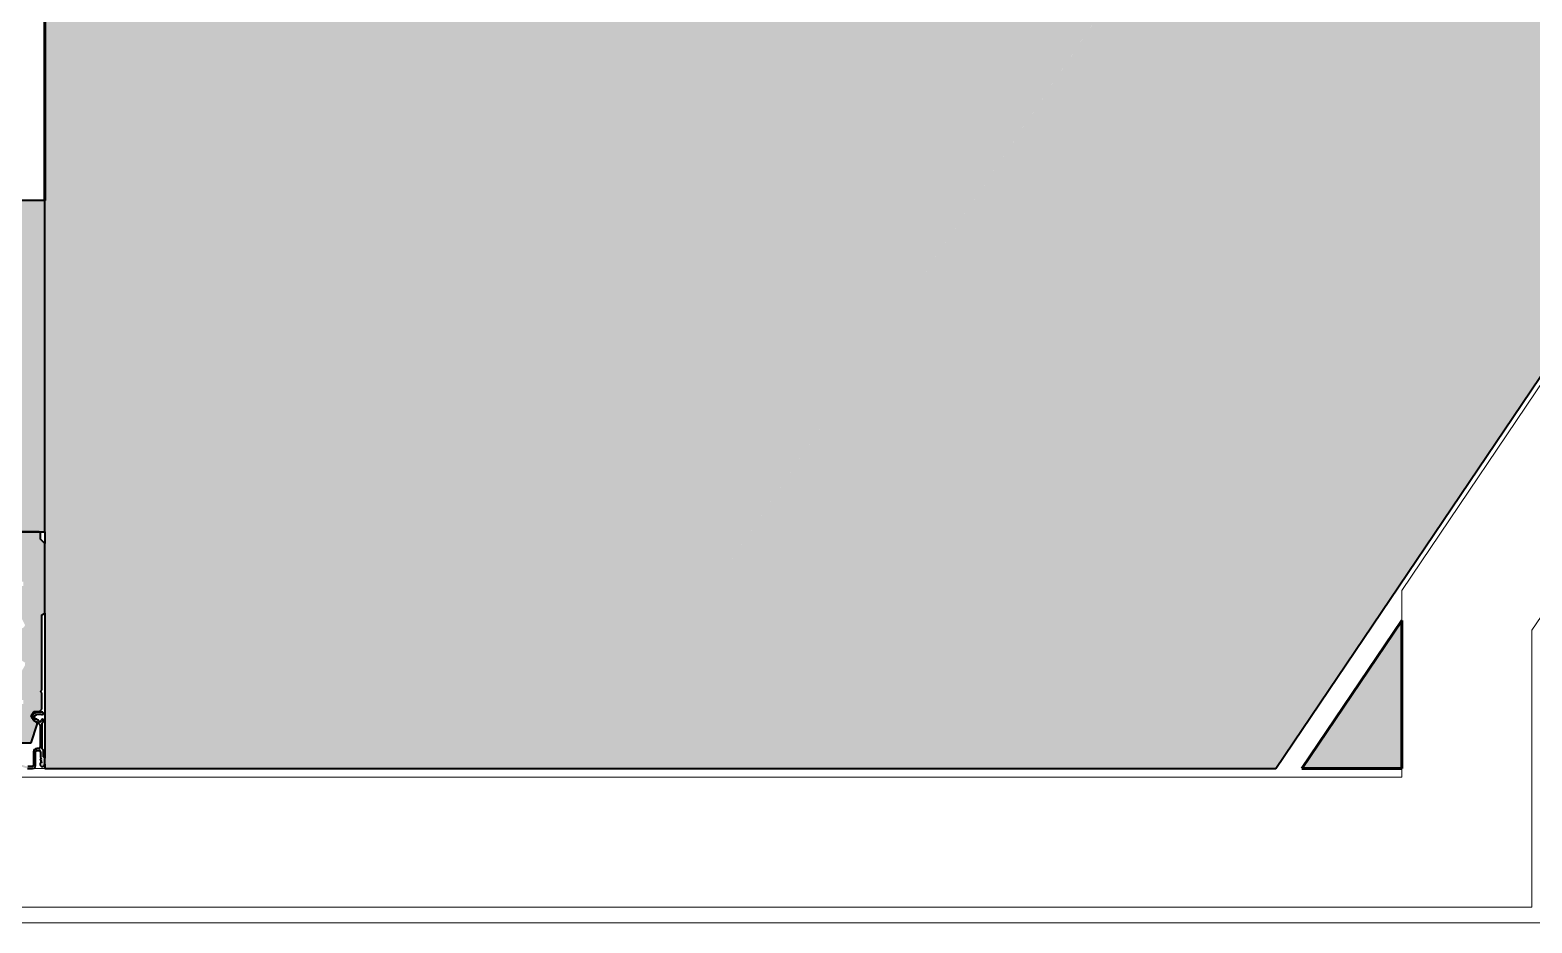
# Model space of a CAD drawing. Header units: inches. Extents: x 244 to 1417, y -3939 to 1080.
# Drawn here: x 423.03 to 454.76, y -3939.26 to -3920.4 of the extents above; entities that cross this region are included whole.
import ezdxf

# ---------------------------------------------------------------- set-up
doc = ezdxf.new("R2010")
doc.units = ezdxf.units.IN
doc.header["$MEASUREMENT"] = 0
for name, color, linetype, lineweight in [('A-GLAZ', 151, 'Continuous', 40), ('A-WALL', 113, 'Continuous', 18), ('A-WALL-PATT', 111, 'Continuous', 18), ('I-WALL', 2, 'Continuous', 18), ('Q-CASE', 31, 'Continuous', 40)]:
    doc.layers.add(name, color=color, linetype=linetype, lineweight=lineweight)

# ---------------------------------------------------------------- blocks, each defined once
blk = doc.blocks.new('Proline_Clad_Wood-Double-Hung_Vent_Unit - 42_ x 96_-725889-UNIT 6')
at = {"layer": 'A-GLAZ', "lineweight": 18}
h = blk.add_hatch(color=8, dxfattribs=at)
h.paths.add_polyline_path([(-20.636, 6), (-20.742, 6), (-20.737, 5.96), (-20.644, 5.96), (-20.433, 5.898), (-20.299, 5.898), (-20.295, 5.938), (-20.428, 5.938)], flags=0)
h.paths.add_polyline_path([(-20.95, 5.96), (-21, 5.91), (-21, 5.783), (-20.931, 5.797), (-20.931, 5.885)], flags=0)
h.paths.add_polyline_path([(-20.803, 5.939), (-20.803, 5.647), (-20.763, 5.647), (-20.763, 5.934)], flags=0)
h.paths.add_polyline_path([(-20.234, 5.877), (-20.274, 5.874), (-20.274, 5.7), (-20.234, 5.686)], flags=0)
h.paths.add_polyline_path([(-20.91, 5.767), (-20.975, 5.751), (-20.975, 5.631), (-20.91, 5.647)], flags=0)
h.paths.add_polyline_path([(-20.304, 5.67), (-20.422, 5.67), (-20.422, 5.63), (-20.29, 5.63)], flags=0)
h.paths.add_polyline_path([(-20.944, 5.587), (-20.944, 5.039), (-20.904, 5.083), (-20.904, 5.545)], flags=0)
h.paths.add_polyline_path([(-19.955, 5.521), (-20.422, 5.521), (-20.323, 5.481), (-19.966, 5.481)], flags=0)
h.paths.add_polyline_path([(-19.899, 5.465), (-19.939, 5.454), (-19.939, 5.011), (-19.899, 5.011), (-19.899, 5.15)], flags=0)
h.paths.add_polyline_path([(-20.345, 5.463), (-20.385, 5.449), (-20.389, 5.264), (-20.349, 5.276)], flags=0)
h.paths.add_polyline_path([(-20.919, 4.848), (-20.959, 4.808), (-20.85, 4.808)], flags=0)
h = blk.add_hatch(color=8, dxfattribs=at)
h.paths.add_polyline_path([(-19.766, 1.703), (-19.791, 1.734), (-19.946, 1.734), (-19.966, 1.622), (-19.837, 1.674)], flags=0)
h.paths.add_polyline_path([(-20.391, 5.455), (-20.714, 5.455), (-20.838, 5.071), (-20.711, 4.879), (-20.772, 4.795), (-20.895, 4.791), (-20.938, 4.748), (-20.938, 4.404), (-20.907, 4.373), (-20.938, 4.342), (-20.938, 2.756), (-21, 2.721), (-21, 1.245), (-20.907, 1.152), (-20.884, 1.001), (-19.828, 1.001), (-19.766, 1.063), (-19.766, 1.703), (-19.996, 1.597), (-20.346, 1.608), (-20.353, 1.633), (-20.328, 1.766), (-20.359, 1.767), (-20.359, 2.048), (-20.547, 2.054), (-20.547, 2.142), (-20.266, 2.152), (-20.266, 2.378), (-20.359, 2.382), (-20.359, 2.535), (-20.587, 2.975), (-20.55, 3.023), (-20.266, 3.187), (-20.266, 3.554), (-20.587, 3.766), (-20.579, 3.826), (-20.359, 4.207), (-20.359, 4.543), (-20.547, 4.55), (-20.547, 4.638), (-20.359, 4.645), (-20.359, 4.903), (-20.182, 4.909), (-20.182, 5.089), (-20.342, 5.094), (-20.407, 5.212), (-20.448, 5.213), (-20.477, 5.268), (-20.391, 5.271)], flags=0)
blk.add_hatch(color=8, dxfattribs=at).paths.add_polyline_path([(-21, 1.001), (-21, -6), (-19.828, -6), (-19.837, 1.001)], flags=0)
at = {"layer": 'A-GLAZ', "color": 250}
for p, q in [((-21, 5.91), (-21, 5.783)), ((-21, 5.783), (-20.975, 5.751)), ((-20.975, 5.751), (-20.975, 5.631)), ((-20.9, 5.792), (-20.931, 5.885)), ((-20.931, 5.885), (-20.9, 5.879)), ((-20.91, 5.767), (-20.931, 5.797)), ((-20.931, 5.797), (-20.9, 5.792)), ((-20.91, 5.647), (-20.91, 5.767)), ((-20.9, 5.879), (-20.9, 5.91)), ((-20.803, 5.939), (-20.803, 5.647)), ((-20.763, 5.647), (-20.763, 5.934)), ((-20.636, 6), (-20.742, 6)), ((-20.737, 5.96), (-20.644, 5.96)), ((-20.944, 5.587), (-20.944, 5.039)), ((-20.904, 5.083), (-20.904, 5.545)), ((-20.834, 5.616), (-20.879, 5.616)), ((-20.873, 5.576), (-20.834, 5.576)), ((-20.714, 5.455), (-20.838, 5.071)), ((-20.391, 5.455), (-20.714, 5.455)), ((-20.959, 4.808), (-20.85, 4.808)), ((-20.895, 4.791), (-20.938, 4.748)), ((-20.843, 4.848), (-20.919, 4.848)), ((-20.772, 4.795), (-20.895, 4.791)), ((-20.872, 4.997), (-20.857, 4.97)), ((-20.831, 5.005), (-20.853, 5.044)), ((-20.801, 4.869), (-20.843, 4.848)), ((-20.838, 5.071), (-20.83, 5.009)), ((-20.819, 4.816), (-20.778, 4.836)), ((-20.781, 4.926), (-20.781, 4.895)), ((-20.711, 4.879), (-20.772, 4.795)), ((-20.741, 4.898), (-20.741, 4.93)), ((-20.74, 4.943), (-20.711, 4.879)), ((-20.938, 4.748), (-20.938, 4.404)), ((-20.938, 4.404), (-20.907, 4.373)), ((-20.907, 4.373), (-20.938, 4.342)), ((-20.938, 4.342), (-20.938, 2.756)), ((-20.938, 2.756), (-21, 2.721)), ((-21, 2.721), (-21, 1.245)), ((-21, 1.245), (-20.907, 1.152)), ((-21, 1.001), (-21, -6)), ((-19.828, 1.001), (-21, 1.001)), ((-20.907, 1.152), (-20.907, 1.025)), ((-20.907, 1.025), (-20.884, 1.001)), ((-20.884, 1.001), (-19.828, 1.001)), ((-21, -6), (-19.828, -6))]:
    blk.add_line(p, q, dxfattribs=at)
for centre, radius, start, end in [((-20.95, 5.91), 0.05, 0, 180), ((-20.742, 5.939), 0.061, 90, 180), ((-20.737, 5.934), 0.0265, 90, 180), ((-20.928, 5.631), 0.0471, 180, 250), ((-20.879, 5.647), 0.031, 180, 270), ((-20.873, 5.545), 0.031, 90, 180), ((-20.834, 5.647), 0.031, 270, 0), ((-20.834, 5.647), 0.071, 270, 0), ((-20.841, 5.113), 0.0698, 205.1454, 259.6398), ((-20.92, 4.988), 0.0557, 115.55, 189.111), ((-20.953, 4.983), 0.0227, 189.111, 353.1504), ((-20.943, 4.832), 0.0287, 33.0847, 237.5317), ((-20.899, 4.981), 0.031, 30, 181.1307), ((-20.818, 5.022), 0.0653, 233.4114, 274.9955), ((-20.85, 4.879), 0.071, 270, 296.5651), ((-20.826, 4.92), 0.0855, 6.6756, 93.3019), ((-20.826, 4.92), 0.0887, 14.7882, 92.4842), ((-20.812, 4.926), 0.031, 0, 90), ((-20.813, 4.899), 0.0319, 292.4786, 353.5214), ((-20.808, 4.896), 0.0673, 296.5651, 1.906)]:
    blk.add_arc(centre, radius, start, end, dxfattribs=at)
blk = doc.blocks.new('Walls 9 - Walls 1-698121-UNIT 6')
at = {"layer": 'A-WALL-PATT'}
h = blk.add_hatch(color=8, dxfattribs=at)
h.paths.add_polyline_path([(449.898, -3936.247), (452.006, -3936.247), (452.006, -3933.122)], flags=0)
h.paths.add_polyline_path([(358.693, -3936.247), (356.585, -3933.122), (356.585, -3936.247)], flags=0)
h.paths.add_polyline_path([(316.61, -3879.247), (319.983, -3879.247), (316.61, -3874.247)], flags=0)
h.paths.add_polyline_path([(491.482, -3879.247), (491.482, -3874.247), (488.109, -3879.247), (488.149, -3879.247)], flags=0)
h.paths.add_polyline_path([(296.245, -3600.28), (299.245, -3600.28), (296.245, -3597.28), (296.245, -3600.004)], flags=0)
h.paths.add_polyline_path([(249.006, -3551.458), (250.423, -3551.458), (246.923, -3547.958), (246.923, -3551.458)], flags=0)
h.paths.add_polyline_path([(246.923, -3460.064), (250.423, -3456.564), (246.923, -3456.564), (246.923, -3458.546)], flags=0)
h.paths.add_polyline_path([(296.245, -3410.473), (299.245, -3407.473), (296.245, -3407.473), (296.245, -3408.351)], flags=0)
h.paths.add_polyline_path([(296.245, -3399.083), (299.245, -3399.083), (296.245, -3396.083)], flags=0)
at = {"layer": 'A-WALL', "color": 250, "lineweight": 40}
for p, q in [((452.006, -3933.122), (449.898, -3936.247)), ((452.006, -3936.247), (452.006, -3933.122)), ((449.898, -3936.247), (452.006, -3936.247))]:
    blk.add_line(p, q, dxfattribs=at)
blk = doc.blocks.new('Casework 199 - Casework 11-747752-UNIT 6')
at = {"layer": 'Q-CASE', "color": 8, "lineweight": 18}
for p, q in [((487.796, -3879.176), (452.006, -3932.236)), ((454.756, -3933.077), (489.258, -3881.926)), ((452.006, -3932.236), (452.006, -3932.872)), ((454.756, -3938.926), (454.756, -3933.077)), ((452.006, -3936.176), (356.585, -3936.176)), ((452.006, -3935.997), (452.006, -3936.176)), ((353.835, -3938.926), (454.756, -3938.926)), ((353.504, -3939.258), (455.088, -3939.258))]:
    blk.add_line(p, q, dxfattribs=at)
blk = doc.blocks.new('Walls 5 - Walls 1-751959-UNIT 6')
at = {"layer": 'A-WALL-PATT', "lineweight": 40}
h = blk.add_hatch(color=135, dxfattribs=at)
h.paths.add_polyline_path([(449.898, -3935.997), (452.006, -3935.997), (452.006, -3932.872)], flags=0)
h.paths.add_polyline_path([(358.693, -3935.997), (356.585, -3932.872), (356.585, -3935.997)], flags=0)
h.paths.add_polyline_path([(316.61, -3878.997), (319.983, -3878.997), (316.61, -3873.997)], flags=0)
h.paths.add_polyline_path([(491.482, -3878.997), (491.482, -3873.997), (488.109, -3878.997), (488.149, -3878.997)], flags=0)
h.paths.add_polyline_path([(296.245, -3600.03), (299.245, -3600.03), (296.245, -3597.03), (296.245, -3599.754)], flags=0)
h.paths.add_polyline_path([(249.006, -3551.208), (250.423, -3551.208), (246.923, -3547.708), (246.923, -3551.208)], flags=0)
h.paths.add_polyline_path([(246.923, -3459.814), (250.423, -3456.314), (246.923, -3456.314), (246.923, -3458.296)], flags=0)
h.paths.add_polyline_path([(296.245, -3410.223), (299.245, -3407.223), (296.245, -3407.223), (296.245, -3408.101)], flags=0)
h.paths.add_polyline_path([(296.245, -3398.833), (299.245, -3398.833), (296.245, -3395.833)], flags=0)
at = {"layer": 'A-WALL', "color": 10, "lineweight": 60}
for p, q in [((452.006, -3932.872), (449.898, -3935.997)), ((452.006, -3935.997), (452.006, -3932.872)), ((449.898, -3935.997), (452.006, -3935.997))]:
    blk.add_line(p, q, dxfattribs=at)

msp = doc.modelspace()

# ---------------------------------------------------------------- hatches: boundary and pattern name
at = {"layer": 'A-WALL-PATT'}
h = msp.add_hatch(color=8, dxfattribs=at)
h.paths.add_polyline_path([(449.349, -3935.997), (462.765, -3916.107), (452.816, -3909.397), (434.874, -3935.997), (446.918, -3935.997)], flags=0)
h.paths.add_polyline_path([(482.896, -3886.262), (491.168, -3873.997), (476.693, -3873.997), (472.947, -3879.551), (482.834, -3886.22)], flags=0)
h = msp.add_hatch(color=8, dxfattribs=at)
h.paths.add_polyline_path([(442.968, -3923.997), (445.75, -3919.872), (423.341, -3919.872), (423.341, -3923.997), (430.425, -3923.997)], flags=0)
h.paths.add_polyline_path([(381.341, -3923.997), (381.341, -3919.872), (367.613, -3919.872), (370.395, -3923.997), (380.947, -3923.997)], flags=0)
h = msp.add_hatch(color=8, dxfattribs=at)
h.paths.add_polyline_path([(430.425, -3935.997), (434.874, -3935.997), (442.968, -3923.997), (423.341, -3923.997), (423.341, -3935.997), (426.302, -3935.997)], flags=0)
h.paths.add_polyline_path([(359.039, -3935.997), (381.341, -3935.997), (381.341, -3923.997), (350.945, -3923.997), (356.208, -3931.8)], flags=0)

# ---------------------------------------------------------------- linework, layer by layer
at = {"layer": 'A-WALL', "color": 250, "lineweight": 40}
for p, q in [((449.349, -3935.997), (462.765, -3916.107)), ((423.341, -3930.998), (423.341, -3931.242)), ((423.341, -3932.718), (423.341, -3935.78)), ((423.341, -3935.907), (423.341, -3935.997)), ((423.341, -3935.997), (449.349, -3935.997))]:
    msp.add_line(p, q, dxfattribs=at)
at = {"layer": 'A-WALL', "color": 8}
msp.add_line((423.341, -3935.997), (423.083, -3935.997), dxfattribs=at)
at = {"layer": 'I-WALL', "color": 10, "lineweight": 60}
msp.add_line((423.341, -3919.872), (423.341, -3923.997), dxfattribs=at)

# ---------------------------------------------------------------- block references
at = {"layer": 'A-GLAZ', "color": 50, "lineweight": 18, "rotation": 180}
msp.add_blockref('Proline_Clad_Wood-Double-Hung_Vent_Unit - 42_ x 96_-725889-UNIT 6', (402.341, -3929.997), dxfattribs=at)
at = {"layer": 'A-WALL', "color": 8}
msp.add_blockref('Walls 9 - Walls 1-698121-UNIT 6', (0, 0.25), dxfattribs=at)
at = {"layer": 'A-WALL', "color": 250, "lineweight": 40}
msp.add_blockref('Walls 5 - Walls 1-751959-UNIT 6', (0, 0), dxfattribs=at)
at = {"layer": 'Q-CASE', "color": 8, "lineweight": 18}
msp.add_blockref('Casework 199 - Casework 11-747752-UNIT 6', (0, 0), dxfattribs=at)

doc.saveas('drawing.dxf')
